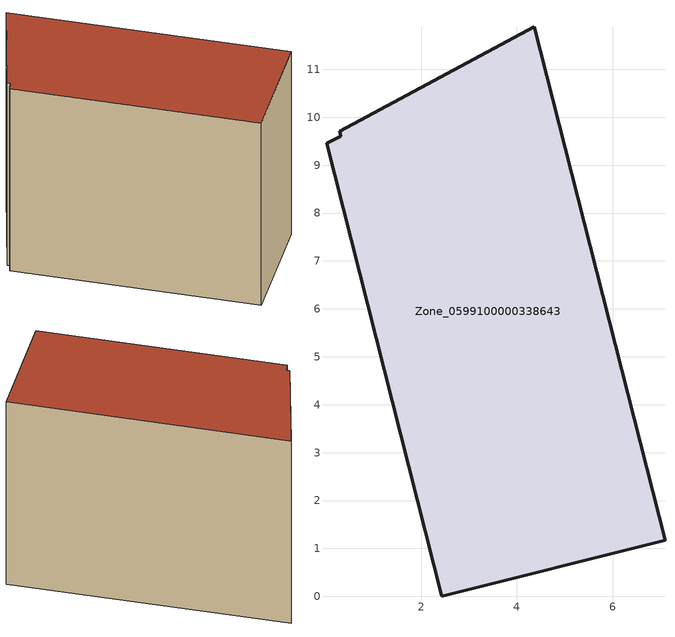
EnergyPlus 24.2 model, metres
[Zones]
Zone_0599100000338643
 floor ground (C_G): 0.03,9.46 0.32,9.6 0.3,9.71 4.36,11.89 7.09,1.17 2.43,0 z0
 wall outside (C_F): 7.09,1.17 4.36,11.89 0.3,9.71 0.32,9.6 0.03,9.46 2.43,0 7.09,1.17 z0:8.44
 roof outside (C_R): 0.32,9.6 0.03,9.46 2.43,0 7.09,1.17 4.36,11.89 0.3,9.71 z8.44
[BUILDING]
Pand.0599100000338643: North Axis=0; Terrain=City; Loads Convergence Tolerance Value=0.04; Temperature Convergence Tolerance Value=0.4; Solar Distribution=FullExterior; Maximum Number of Warmup Days=25; Minimum Number of Warmup Days=1
[Site:Location]
Rotterdam.The.Hague.AP_ZH_NLD Design_Conditions: Latitude=51.96; Longitude=4.45; Time Zone=1; Elevation=-4.5
[SITE:GROUNDTEMPERATURE:BUILDINGSURFACE]
18, 18, 18, 18, 18, 18, 18, 18, 18, 18, 18, 18
[MATERIAL] Thermal Absorptance=0.9; Solar Absorptance=0.7; Visible Absorptance=0.7
Name | Roughness | Thickness | Conductivity | Density | Specific Heat
G.TI.1992-2005 | MediumSmooth | 0.15 | 0.06 | 540 | 1210
F.TI.1992-2005 | Rough | 0.3 | 0.12 | 1920 | 840
R.TI.1992-2005 | MediumRough | 0.2 | 0.08 | 1500 | 1000
[CONSTRUCTION]
C_G: G.TI.1992-2005
C_F: F.TI.1992-2005
C_R: R.TI.1992-2005
[ZONE]
Zone_0599100000338643: Type=1; Multiplier=1; Ceiling Height=Autocalculate; Volume=Autocalculate; Floor Area=autocalculate; Part of Total Floor Area=Yes
[ZONEINFILTRATION:DESIGNFLOWRATE]
Infil_Zone_0599100000338643: Zone or ZoneList or Space or SpaceList=Zone_0599100000338643; Schedule=AlwaysOn; Design Flow Rate Calculation Method=Flow/Area; Flow Rate per Floor Area=0.0015; Constant Term Coefficient=1; Temperature Term Coefficient=0; Velocity Term Coefficient=0; Velocity Squared Term Coefficient=0
[HVACTEMPLATE:ZONE:IDEALLOADSAIRSYSTEM]
Zone_0599100000338643: Maximum Heating Supply Air Temperature=50; Minimum Cooling Supply Air Temperature=13; Maximum Heating Supply Air Humidity Ratio=0.0156; Minimum Cooling Supply Air Humidity Ratio=0.0077; Heating Limit=NoLimit; Cooling Limit=NoLimit; Dehumidification Control Type=ConstantSensibleHeatRatio; Cooling Sensible Heat Ratio=0.7; Dehumidification Setpoint=60; Humidification Control Type=None; Humidification Setpoint=30; Outdoor Air Method=None; Outdoor Air Flow Rate per Person=0.00944; Outdoor Air Flow Rate per Zone Floor Area=0; Outdoor Air Flow Rate per Zone=0; Demand Controlled Ventilation Type=None; Outdoor Air Economizer Type=NoEconomizer; Heat Recovery Type=None; Sensible Heat Recovery Effectiveness=0.7; Latent Heat Recovery Effectiveness=0.65
[ZONECONTROL:THERMOSTAT]
ThermostatControl_Zone_0599100000338643: Zone or ZoneList=Zone_0599100000338643; Control Type Schedule=DualSetpointControlType; Control 1=Thermostat_Zone_0599100000338643; Temperature Difference Between Cutout And Setpoint=0
[THERMOSTATSETPOINT:DUALSETPOINT]
Thermostat_Zone_0599100000338643: Heating Setpoint Temperature Schedule=HeatingSetpoint_Zone_0599100000338643; Cooling Setpoint Temperature Schedule=CoolingSetpoint_Zone_0599100000338643
[SCHEDULE:COMPACT]
HeatingSetpoint_Zone_0599100000338643: Through: 12/31, For: AllDays, Until: 24:00, 21
CoolingSetpoint_Zone_0599100000338643: Through: 12/31, For: AllDays, Until: 24:00, 24
DualSetpointControlType: Through: 12/31, For: AllDays, Until: 24:00, 4
AlwaysOn: Through: 12/31, For: AllDays, Until: 24:00, 1
